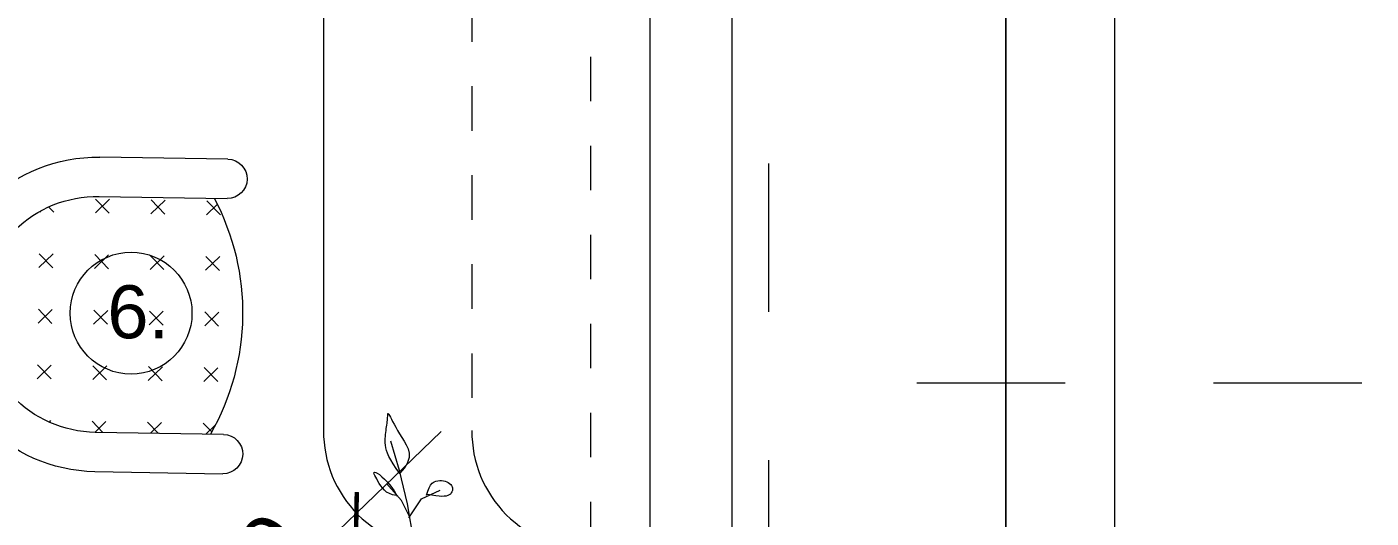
# Model space of a CAD drawing. Header units: centimetres. Extents: x -26724 to 60145, y -23645 to 6771.
# Drawn here: x -19310.1 to -19083.5, y 4782.7 to 4865.5 of the extents above; entities that cross this region are included whole.
import ezdxf

# ---------------------------------------------------------------- set-up
doc = ezdxf.new("R2010")
doc.units = ezdxf.units.CM
for name, pattern in [('AUSGEZOGEN', [0]), ('DALEKOVOD_VN', [5, 2.5, -2.5]), ('PUNKT2_S9', [0.35, 0.15, -0.1, 0, -0.1])]:
    doc.linetypes.add(name, pattern=pattern)
doc.layers.add('3.IZGLED 2', color=7, linetype='Continuous', lineweight=9, true_color=0x4a4a4a)
for name, color, linetype, lineweight in [('4.KOTE', 88, 'Continuous', 15), ('Moebel', 252, 'PUNKT2_S9', 13), ('namestaj', 8, 'Continuous', 9), ('namjestaj', 150, 'Continuous', 5)]:
    doc.layers.add(name, color=color, linetype=linetype, lineweight=lineweight)
doc.layers.add('pozicije', color=7, linetype='Continuous')
doc.styles.add('0.15', font='arial.ttf', dxfattribs={"height": 0.15})
doc.styles.get("Standard").update_dxf_attribs({"font": 'calibri.ttf'})
doc.dimstyles.new('ja 1 50', dxfattribs={"dimtxt": 10, "dimasz": 5, "dimexe": 5, "dimexo": 5, "dimgap": 1, "dimtad": 1, "dimdec": 0, "dimtxsty": 'Standard', "dimblk": 'ARCHTICK', "dimcen": 2.5, "dimclrd": 256, "dimclrt": 7, "dimadec": 0, "dimazin": 0, "dimtfac": 1, "dimtdec": 0, "dimtix": 1, "dimtmove": 1, "dimatfit": 3, "dimldrblk": 'ARCHTICK', "dimfxl": 10, "dimfxlon": 1, "dimlwd": 0, "dimlwe": 9, "dimarcsym": 0})

# ---------------------------------------------------------------- blocks, each defined once
blk = doc.blocks.new('ggggt')
at = {"layer": 'Moebel', "color": 91, "linetype": 'AUSGEZOGEN', "lineweight": 18, "transparency": 33554687}
for p, q in [((1566.49, 2052.71, 13.5), (1566.51, 2052.95, 13.5)), ((1566.51, 2052.95, 13.5), (1566.53, 2053.17, 13.5)), ((1566.53, 2053.17, 13.5), (1566.54, 2053.36, 13.5)), ((1566.54, 2053.36, 13.5), (1566.55, 2053.54, 13.5)), ((1566.55, 2053.68, 13.5), (1566.56, 2053.78, 13.5)), ((1566.55, 2053.54, 13.5), (1566.55, 2053.68, 13.5)), ((1566.56, 2053.78, 13.5), (1566.58, 2053.84, 13.5)), ((1566.58, 2053.84, 13.5), (1566.61, 2053.85, 13.5)), ((1566.61, 2053.85, 13.5), (1566.67, 2053.79, 13.5)), ((1566.67, 2053.79, 13.5), (1566.74, 2053.67, 13.5)), ((1566.74, 2053.67, 13.5), (1566.85, 2053.48, 13.5)), ((1566.85, 2053.48, 13.5), (1566.99, 2053.21, 13.5)), ((1566.99, 2053.21, 13.5), (1567.17, 2052.88, 13.5)), ((1567.17, 2052.88, 13.5), (1567.38, 2052.47, 13.5)), ((1566.18, 2050.32, 13.5), (1566.22, 2050.66, 13.5)), ((1566.22, 2050.66, 13.5), (1566.26, 2050.98, 13.5)), ((1566.26, 2050.98, 13.5), (1566.3, 2051.29, 13.5)), ((1566.3, 2051.29, 13.5), (1566.35, 2051.6, 13.5)), ((1566.35, 2051.6, 13.5), (1566.39, 2051.89, 13.5)), ((1566.39, 2051.89, 13.5), (1566.43, 2052.18, 13.5)), ((1566.43, 2052.18, 13.5), (1566.46, 2052.45, 13.5)), ((1566.46, 2052.45, 13.5), (1566.49, 2052.71, 13.5)), ((1567.38, 2052.47, 13.5), (1567.62, 2052.01, 13.5)), ((1567.62, 2052.01, 13.5), (1567.89, 2051.51, 13.5)), ((1567.89, 2051.51, 13.5), (1568.2, 2050.97, 13.5)), ((1568.2, 2050.97, 13.5), (1568.54, 2050.39, 13.5)), ((1566.13, 2049.63, 13.5), (1566.15, 2049.98, 13.5)), ((1566.13, 2049.26, 13.5), (1566.13, 2049.63, 13.5)), ((1566.14, 2048.88, 13.5), (1566.13, 2049.26, 13.5)), ((1566.18, 2048.48, 13.5), (1566.14, 2048.88, 13.5)), ((1566.15, 2049.98, 13.5), (1566.18, 2050.32, 13.5)), ((1566.25, 2048.07, 13.5), (1566.18, 2048.48, 13.5)), ((1568.54, 2044.24, 13.5), (1567.05, 2049.15, 13.5)), ((1568.54, 2050.39, 13.5), (1568.91, 2049.79, 13.5)), ((1568.91, 2049.79, 13.5), (1569.3, 2049.18, 13.5)), ((1569.3, 2049.18, 13.5), (1569.67, 2048.54, 13.5)), ((1569.67, 2048.54, 13.5), (1569.97, 2047.87, 13.5)), ((1566.36, 2047.62, 13.5), (1566.25, 2048.07, 13.5)), ((1566.52, 2047.13, 13.5), (1566.36, 2047.62, 13.5)), ((1566.75, 2046.6, 13.5), (1566.52, 2047.13, 13.5)), ((1567.06, 2046, 13.5), (1566.75, 2046.6, 13.5)), ((1567.45, 2045.33, 13.5), (1567.06, 2046, 13.5)), ((1570.14, 2046.4, 13.5), (1569.91, 2045.58, 13.5)), ((1569.97, 2047.87, 13.5), (1570.14, 2047.16, 13.5)), ((1570.14, 2047.16, 13.5), (1570.14, 2046.4, 13.5)), ((1564.23, 2043.81, 13.5), (1564.25, 2043.91, 13.5)), ((1564.27, 2043.63, 13.5), (1564.23, 2043.81, 13.5)), ((1564.25, 2043.91, 13.5), (1564.34, 2043.95, 13.5)), ((1564.34, 2043.95, 13.5), (1564.52, 2043.9, 13.5)), ((1564.52, 2043.9, 13.5), (1564.79, 2043.76, 13.5)), ((1564.79, 2043.76, 13.5), (1565.14, 2043.53, 13.5)), ((1567.96, 2044.57, 13.5), (1567.45, 2045.33, 13.5)), ((1568.59, 2043.72, 13.5), (1567.96, 2044.57, 13.5)), ((1569.88, 2038.61, 13.5), (1568.54, 2044.24, 13.5)), ((1569.41, 2044.69, 13.5), (1568.59, 2043.72, 13.5)), ((1568.59, 2043.72, 13.5), (1568.59, 2043.72, 13.5)), ((1569.91, 2045.58, 13.5), (1569.41, 2044.69, 13.5)), ((1564.38, 2043.41, 13.5), (1564.27, 2043.63, 13.5)), ((1564.52, 2043.13, 13.5), (1564.38, 2043.41, 13.5)), ((1564.7, 2042.8, 13.5), (1564.52, 2043.13, 13.5)), ((1564.91, 2042.45, 13.5), (1564.7, 2042.8, 13.5)), ((1565.13, 2042.06, 13.5), (1564.91, 2042.45, 13.5)), ((1565.37, 2041.67, 13.5), (1565.13, 2042.06, 13.5)), ((1565.14, 2043.53, 13.5), (1565.56, 2043.19, 13.5)), ((1565.65, 2041.29, 13.5), (1565.37, 2041.67, 13.5)), ((1565.56, 2043.19, 13.5), (1566.03, 2042.76, 13.5)), ((1566.03, 2042.76, 13.5), (1566.54, 2042.22, 13.5)), ((1568.86, 2039.2, 13.5), (1566.32, 2042.02, 13.5)), ((1566.54, 2042.22, 13.5), (1567.08, 2041.57, 13.5)), ((1567.08, 2041.57, 13.5), (1567.62, 2040.79, 13.5)), ((1573.51, 2041.33, 13.5), (1573.77, 2041.77, 13.5)), ((1573.77, 2041.77, 13.5), (1574.05, 2042.08, 13.5)), ((1574.05, 2042.08, 13.5), (1574.35, 2042.3, 13.5)), ((1574.35, 2042.3, 13.5), (1574.67, 2042.44, 13.5)), ((1574.67, 2042.44, 13.5), (1574.99, 2042.51, 13.5)), ((1574.99, 2042.51, 13.5), (1575.32, 2042.54, 13.5)), ((1575.32, 2042.54, 13.5), (1575.64, 2042.53, 13.5)), ((1575.64, 2042.53, 13.5), (1575.94, 2042.49, 13.5)), ((1575.94, 2042.49, 13.5), (1576.24, 2042.42, 13.5)), ((1576.24, 2042.42, 13.5), (1576.51, 2042.32, 13.5)), ((1576.51, 2042.32, 13.5), (1576.76, 2042.2, 13.5)), ((1576.76, 2042.2, 13.5), (1576.98, 2042.05, 13.5)), ((1576.98, 2042.05, 13.5), (1577.16, 2041.89, 13.5)), ((1577.16, 2041.89, 13.5), (1577.31, 2041.7, 13.5)), ((1577.31, 2041.7, 13.5), (1577.41, 2041.5, 13.5)), ((1577.41, 2041.5, 13.5), (1577.47, 2041.29, 13.5)), ((1565.98, 2040.93, 13.5), (1565.65, 2041.29, 13.5)), ((1566.37, 2040.6, 13.5), (1565.98, 2040.93, 13.5)), ((1566.83, 2040.34, 13.5), (1566.37, 2040.6, 13.5)), ((1567.38, 2040.15, 13.5), (1566.83, 2040.34, 13.5)), ((1568.02, 2040.04, 13.5), (1567.38, 2040.15, 13.5)), ((1567.62, 2040.79, 13.5), (1568.16, 2039.9, 13.5)), ((1570.28, 2036.37, 13.5), (1568.86, 2039.2, 13.5)), ((1570.13, 2036.23, 13.5), (1572.26, 2039.48, 13.5)), ((1572.26, 2039.48, 13.5), (1575.37, 2040.9, 13.5)), ((1573.11, 2040.05, 13.5), (1573.29, 2040.76, 13.5)), ((1573.99, 2040.05, 13.5), (1573.25, 2040.19, 13.5)), ((1573.29, 2040.76, 13.5), (1573.51, 2041.33, 13.5)), ((1574.64, 2039.95, 13.5), (1573.99, 2040.05, 13.5)), ((1575.2, 2039.89, 13.5), (1574.64, 2039.95, 13.5)), ((1575.67, 2039.86, 13.5), (1575.2, 2039.89, 13.5)), ((1576.08, 2039.88, 13.5), (1575.67, 2039.86, 13.5)), ((1576.41, 2039.92, 13.5), (1576.08, 2039.88, 13.5)), ((1576.7, 2040.01, 13.5), (1576.41, 2039.92, 13.5)), ((1576.93, 2040.12, 13.5), (1576.7, 2040.01, 13.5)), ((1577.12, 2040.27, 13.5), (1576.93, 2040.12, 13.5)), ((1577.27, 2040.45, 13.5), (1577.12, 2040.27, 13.5)), ((1577.38, 2040.64, 13.5), (1577.27, 2040.45, 13.5)), ((1577.45, 2040.85, 13.5), (1577.38, 2040.64, 13.5)), ((1577.48, 2041.07, 13.5), (1577.45, 2040.85, 13.5)), ((1577.47, 2041.29, 13.5), (1577.48, 2041.07, 13.5)), ((1570.94, 2032.32, 13.5), (1569.88, 2038.61, 13.5))]:
    blk.add_line(p, q, dxfattribs=at)
blk = doc.blocks.new('gggddgdgd')
at = {"layer": 'namjestaj', "transparency": 33554687}
for p, q in [((1592.56, 1135.36, 13.5), (1614.15, 1135.7, 13.5)), ((1614.25, 1129.08, 13.5), (1592.67, 1128.74, 13.5)), ((1593.83, 1125.96, 13.5), (1596.13, 1128.34, 13.5)), ((1603.15, 1128.45, 13.5), (1605.53, 1126.15, 13.5)), ((1603.19, 1126.11, 13.5), (1605.49, 1128.49, 13.5)), ((1612.51, 1128.6, 13.5), (1614.89, 1126.3, 13.5)), ((1612.55, 1126.26, 13.5), (1614.85, 1128.64, 13.5)), ((1594.35, 1127.75, 13.5), (1596.17, 1126, 13.5)), ((1621.91, 1126.41, 13.5), (1622.78, 1127.31, 13.5)), ((1623.97, 1126.72, 13.5), (1624.25, 1126.45, 13.5)), ((1612.7, 1116.9, 13.5), (1615, 1119.28, 13.5)), ((1622.02, 1119.39, 13.5), (1624.4, 1117.08, 13.5)), ((1622.06, 1117.05, 13.5), (1624.36, 1119.43, 13.5)), ((1593.94, 1118.94, 13.5), (1596.32, 1116.64, 13.5)), ((1593.98, 1116.6, 13.5), (1596.28, 1118.98, 13.5)), ((1603.3, 1119.09, 13.5), (1605.68, 1116.79, 13.5)), ((1603.34, 1116.75, 13.5), (1605.64, 1119.13, 13.5)), ((1612.66, 1119.24, 13.5), (1615.04, 1116.94, 13.5)), ((1594.09, 1109.58, 13.5), (1596.47, 1107.28, 13.5)), ((1594.13, 1107.24, 13.5), (1596.43, 1109.62, 13.5)), ((1603.45, 1109.73, 13.5), (1605.83, 1107.43, 13.5)), ((1603.49, 1107.39, 13.5), (1605.79, 1109.77, 13.5)), ((1612.81, 1109.88, 13.5), (1615.19, 1107.57, 13.5)), ((1612.85, 1107.54, 13.5), (1615.15, 1109.91, 13.5)), ((1622.17, 1110.03, 13.5), (1624.55, 1107.72, 13.5)), ((1622.21, 1107.69, 13.5), (1624.51, 1110.06, 13.5)), ((1594.24, 1100.22, 13.5), (1596.62, 1097.91, 13.5)), ((1594.28, 1097.88, 13.5), (1596.58, 1100.26, 13.5)), ((1603.6, 1100.37, 13.5), (1605.98, 1098.06, 13.5)), ((1603.64, 1098.03, 13.5), (1605.94, 1100.4, 13.5)), ((1612.96, 1100.52, 13.5), (1615.34, 1098.21, 13.5)), ((1613, 1098.18, 13.5), (1615.3, 1100.55, 13.5)), ((1622.32, 1100.67, 13.5), (1624.7, 1098.36, 13.5)), ((1622.36, 1098.33, 13.5), (1624.66, 1100.7, 13.5)), ((1594.65, 1090.6, 13.5), (1596.27, 1089.03, 13.5)), ((1595.29, 1089.41, 13.5), (1596.73, 1090.89, 13.5)), ((1603.75, 1091.01, 13.5), (1605.63, 1089.18, 13.5)), ((1604.26, 1089.16, 13.5), (1606.09, 1091.04, 13.5)), ((1613.11, 1091.16, 13.5), (1615, 1089.33, 13.5)), ((1613.62, 1089.31, 13.5), (1615.45, 1091.19, 13.5)), ((1622.47, 1091.3, 13.5), (1622.71, 1091.07, 13.5)), ((1593.3, 1088.98, 13.5), (1614.89, 1089.33, 13.5)), ((1614.99, 1082.71, 13.5), (1593.41, 1082.36, 13.5))]:
    blk.add_line(p, q, dxfattribs=at)
for centre, radius, start, end in [((1592.62, 1132.05, 13.5), 3.31, 90.9137, 270.9137), ((1614.57, 1109.22, 13.5), 26.48, 0.9137, 90.9137), ((1631.21, 1109.47, 13.5), 41.14, 152.0171, 209.8102), ((1614.57, 1109.22, 13.5), 19.86, 0.9137, 90.9137), ((1614.57, 1109.18, 13.5), 19.86, 270.9137, 0.9137), ((1614.57, 1109.18, 13.5), 26.48, 270.9137, 0.9137), ((1593.36, 1085.67, 13.5), 3.31, 90.9137, 270.9137)]:
    blk.add_arc(centre, radius, start, end, dxfattribs=at)
blk = doc.blocks.new('_ArchTick')
at = {"color": 0, "linetype": 'ByBlock', "const_width": 0.15}
blk.add_lwpolyline([(-0.5, -0.5), (0.5, 0.5)], dxfattribs=at)
blk = doc.blocks.new('*D2937')
at = {"layer": '4.KOTE', "color": 0, "lineweight": 9, "transparency": 16777216}
for p, q in [((-19295.07, 5897.75), (-19295.07, 5884.44)), ((-19200.07, 5879.44), (-19200.07, 5894.44))]:
    blk.add_line(p, q, dxfattribs=at)
at = {"layer": '4.KOTE', "lineweight": 0, "transparency": 16777216}
blk.add_line((-19200.07, 5889.44), (-19295.07, 5889.44), dxfattribs=at)
at = {"layer": 'Defpoints', "color": 0, "lineweight": 50, "transparency": 16777216}
for p in [(-19295.07, 5910.46, 13.5), (-19295.07, 5889.44), (-19200.07, 3696.58, 13.5)]:
    blk.add_point(p, dxfattribs=at)
at = {"layer": '4.KOTE', "lineweight": 0, "transparency": 16777216, "xscale": 5, "yscale": 5, "zscale": 5, "rotation": 180}
blk.add_blockref('_ArchTick', (-19295.07, 5889.44), dxfattribs=at)
at = {"layer": '4.KOTE', "lineweight": 0, "transparency": 16777216, "xscale": 5, "yscale": 5, "zscale": 5}
blk.add_blockref('_ArchTick', (-19200.07, 5889.44), dxfattribs=at)
at = {"layer": '4.KOTE', "color": 7, "transparency": 16777216, "insert": (-19247.57, 5895.56), "char_height": 10, "attachment_point": 5}
blk.add_mtext('95', dxfattribs=at)
blk = doc.blocks.new('*D3045')
at = {"layer": '4.KOTE', "color": 0, "lineweight": 9, "transparency": 16777216}
for p, q in [((-19124.88, 5440.46), (-19131.69, 5440.46)), ((-19134.68, 4637.46), (-19121.69, 4637.46))]:
    blk.add_line(p, q, dxfattribs=at)
at = {"layer": '4.KOTE', "lineweight": 0, "transparency": 16777216}
blk.add_line((-19126.69, 4637.46), (-19126.69, 5440.46), dxfattribs=at)
at = {"layer": 'Defpoints', "color": 0, "lineweight": 50, "transparency": 16777216}
for p in [(-19126.69, 5440.46), (-19121.95, 5440.46, 13.5), (-19145.07, 4637.46, 13.5)]:
    blk.add_point(p, dxfattribs=at)
at = {"layer": '4.KOTE', "lineweight": 0, "transparency": 16777216, "xscale": 5, "yscale": 5, "zscale": 5}
for p, rotation in [((-19126.69, 5440.46), 90), ((-19126.69, 4637.46), 270)]:
    blk.add_blockref('_ArchTick', p, dxfattribs=dict(at, rotation=rotation))
at = {"layer": '4.KOTE', "color": 7, "transparency": 16777216, "insert": (-19132.81, 5038.96), "char_height": 10, "attachment_point": 5, "rotation": 90}
blk.add_mtext('803', dxfattribs=at)
blk = doc.blocks.new('*D3049')
at = {"layer": '4.KOTE', "color": 0, "lineweight": 9, "transparency": 16777216}
for p, q in [((-19200.72, 5340.46), (-19186.17, 5340.46)), ((-19200.44, 4777.46), (-19186.17, 4777.46))]:
    blk.add_line(p, q, dxfattribs=at)
at = {"layer": '4.KOTE', "lineweight": 0, "transparency": 16777216}
blk.add_line((-19191.17, 4777.46), (-19191.17, 5340.46), dxfattribs=at)
at = {"layer": 'Defpoints', "color": 0, "lineweight": 50, "transparency": 16777216}
for p in [(-19240.07, 5340.46, 13.5), (-19191.17, 5340.46), (-19227.74, 4777.46, 13.5)]:
    blk.add_point(p, dxfattribs=at)
at = {"layer": '4.KOTE', "lineweight": 0, "transparency": 16777216, "xscale": 5, "yscale": 5, "zscale": 5}
for p, rotation in [((-19191.17, 5340.46), 90), ((-19191.17, 4777.46), 270)]:
    blk.add_blockref('_ArchTick', p, dxfattribs=dict(at, rotation=rotation))
at = {"layer": '4.KOTE', "color": 7, "transparency": 16777216, "insert": (-19197.29, 5058.96), "char_height": 10, "attachment_point": 5, "rotation": 90}
blk.add_mtext('563', dxfattribs=at)
blk = doc.blocks.new('*D2846')
at = {"layer": '4.KOTE', "lineweight": 0, "transparency": 16777216}
for p in [(-19240.24, 4797.3), (-19279.51, 4759.52)]:
    blk.add_line(p, (-19254.53, 4783.55), dxfattribs=at)
at = {"layer": 'Defpoints', "color": 0, "lineweight": 50, "transparency": 16777216}
for p in [(-19240.24, 4797.3, 13.5), (-19254.53, 4783.55, 13.5)]:
    blk.add_point(p, dxfattribs=at)
at = {"layer": '4.KOTE', "lineweight": 0, "transparency": 16777216, "xscale": 5, "yscale": 5, "zscale": 5, "rotation": 43.88872188394565}
blk.add_blockref('_ArchTick', (-19254.53, 4783.55), dxfattribs=at)
at = {"layer": '4.KOTE', "color": 7, "transparency": 16777216, "insert": (-19274.87, 4772.48), "char_height": 10, "attachment_point": 5, "rotation": 43.8887}
blk.add_mtext('R20', dxfattribs=at)

msp = doc.modelspace()

# ---------------------------------------------------------------- linework, layer by layer
at = {"layer": '3.IZGLED 2', "color": 32, "linetype": 'DALEKOVOD_VN', "ltscale": 10, "true_color": 0xcd6928}
for p, q in [((-19185.07, 5342.46, 13.5), (-19185.07, 4777.46, 13.5)), ((-17985.07, 4805.46, 13.5), (-19185.07, 4805.46, 13.5))]:
    msp.add_line(p, q, dxfattribs=at)
at = {"layer": 'Moebel', "color": 252, "linetype": 'AUSGEZOGEN', "lineweight": 18, "transparency": 33554687}
msp.add_line((-19145.07, 5330.46, 13.5), (-19145.07, 4637.46, 13.5), dxfattribs=at)
at = {"layer": 'namestaj'}
msp.add_circle((-19292.51, 4817.24), 10.27, dxfattribs=at)
at = {"layer": 'namjestaj', "linetype": 'DALEKOVOD_VN', "ltscale": 3}
msp.add_line((-19215.07, 5340.46, 27), (-19215.07, 4777.46, 27), dxfattribs=at)
at = {"layer": 'namjestaj'}
for p, q in [((-19205.07, 5340.47, 13.5), (-19205.07, 4777.46, 13.5)), ((-19145.07, 4637.46, 13.5), (-19145.07, 5330.46, 13.5)), ((-19260.07, 5320.46, 13.5), (-19260.07, 4797.46, 13.5))]:
    msp.add_line(p, q, dxfattribs=at)
at = {"layer": 'namjestaj', "linetype": 'DALEKOVOD_VN', "ltscale": 3, "elevation": 13.5}
msp.add_lwpolyline([(-19215.07, 5340.47, 0.419151), (-19235.07, 5320.47), (-19235.07, 4797.24)], format="xyb", dxfattribs=at)
at = {"layer": 'namjestaj'}
for centre in [(-19240.24, 4797.3, 13.5), (-19215.24, 4797.3, 13.5)]:
    msp.add_arc(centre, 19.83, 179.5179, 270.4821, dxfattribs=at)

# ---------------------------------------------------------------- block references
at = {"xscale": -1}
msp.add_blockref('gggddgdgd', (-17683.63, 3707.83), dxfattribs=at)
msp.add_blockref('ggggt', (-20815.8, 2746.5, 13.5))

# ---------------------------------------------------------------- texts
at = {"layer": 'pozicije', "style": '0.15'}
msp.add_text('6.', height=8.93, dxfattribs=at).set_placement((-19296.51, 4813.01))

# ---------------------------------------------------------------- dimensions: what is measured, and where the dimension line sits
at = {"layer": '4.KOTE'}
dim = msp.add_linear_dim(base=(-19295.07, 5889.44), p1=(-19200.07, 3696.58, 13.5), p2=(-19295.07, 5910.46, 13.5), dimstyle='ja 1 50', dxfattribs=at)
dim.commit()
dim.dimension.update_dxf_attribs({"geometry": '*D2937', "text_midpoint": (-19247.57, 5895.56)})
for base, p1, p2, picture, middle in [((-19126.69, 5440.46), (-19145.07, 4637.46, 13.5), (-19121.95, 5440.46, 13.5), '*D3045', (-19132.81, 5038.96)), ((-19191.17, 5340.46), (-19227.74, 4777.46, 13.5), (-19240.07, 5340.46, 13.5), '*D3049', (-19197.29, 5058.96))]:
    dim = msp.add_linear_dim(base=base, p1=p1, p2=p2, angle=90, dimstyle='ja 1 50', dxfattribs=at)
    dim.commit()
    dim.dimension.update_dxf_attribs({"geometry": picture, "text_midpoint": middle})
dim = msp.add_radius_dim(center=(-19240.24, 4797.3, 13.5), mpoint=(-19254.53, 4783.55, 13.5), dimstyle='ja 1 50', dxfattribs=at)
dim.commit()
dim.dimension.update_dxf_attribs({"geometry": '*D2846', "text_midpoint": (-19274.87, 4772.48)})

doc.saveas('drawing.dxf')
